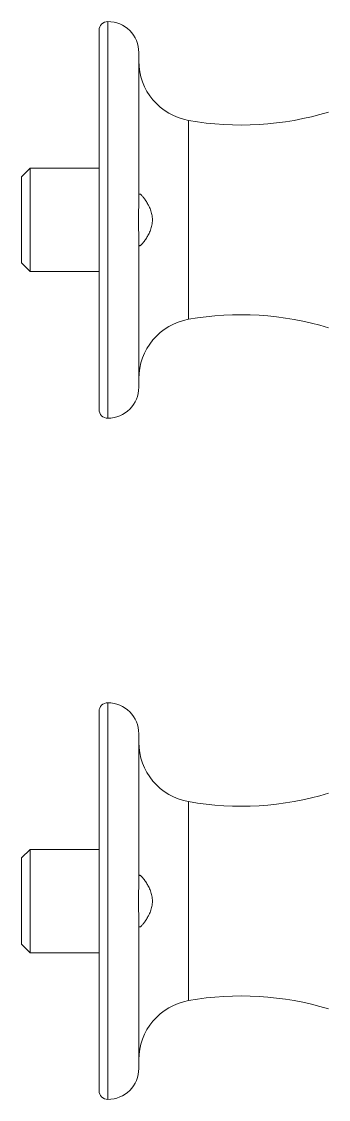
# Model space of a CAD drawing. Header units: millimetres. Extents: x 0 to 2524, y 0 to 1785.
# Drawn here: x 1602.4 to 1620.2, y 1366 to 1428.5 of the extents above; entities that cross this region are included whole.
import ezdxf

# ---------------------------------------------------------------- set-up
doc = ezdxf.new("R2010")
doc.units = ezdxf.units.MM
doc.header["$LTSCALE"] = 0.1
doc.layers.get('0').update_dxf_attribs({"lineweight": 13})

msp = doc.modelspace()

# ---------------------------------------------------------------- linework, layer by layer
for p, q in [((1607.368, 1405.468), (1607.368, 1428.468)), ((1606.868, 1405.968), (1606.868, 1427.968)), ((1609.168, 1417.928), (1609.168, 1426.668)), ((1612.06, 1411.202), (1612.06, 1422.734)), ((1602.868, 1419.968), (1602.368, 1419.468)), ((1602.368, 1414.468), (1602.368, 1419.468)), ((1602.868, 1413.968), (1602.868, 1419.968)), ((1606.868, 1419.968), (1602.868, 1419.968)), ((1609.168, 1407.268), (1609.168, 1416.008)), ((1602.868, 1413.968), (1602.368, 1414.468)), ((1606.868, 1413.968), (1602.868, 1413.968)), ((1607.368, 1365.968), (1607.368, 1388.968)), ((1606.868, 1366.468), (1606.868, 1388.468)), ((1609.168, 1378.428), (1609.168, 1387.168)), ((1612.06, 1371.702), (1612.06, 1383.234)), ((1602.868, 1380.468), (1602.368, 1379.968)), ((1602.868, 1374.468), (1602.868, 1380.468)), ((1606.868, 1380.468), (1602.868, 1380.468)), ((1602.368, 1374.968), (1602.368, 1379.968)), ((1609.168, 1367.768), (1609.168, 1376.508)), ((1602.868, 1374.468), (1602.368, 1374.968)), ((1606.868, 1374.468), (1602.868, 1374.468))]:
    msp.add_line(p, q)
for centre, radius, start, end in [((1607.368, 1427.968), 0.5, 90, 180), ((1607.368, 1426.668), 1.8, 0, 90), ((1612.668, 1426.181), 3.5, 180, 259.99733), ((1615.1, 1439.968), 17.5, 259.99733, 286.83498), ((1615.1, 1393.968), 17.5, 73.16502, 100.00267), ((1612.668, 1407.755), 3.5, 100.00267, 180), ((1607.368, 1407.268), 1.8, 270, 0), ((1607.368, 1405.968), 0.5, 180, 270), ((1607.368, 1388.468), 0.5, 90, 180), ((1607.368, 1387.168), 1.8, 0, 90), ((1612.668, 1386.681), 3.5, 180, 259.99733), ((1615.1, 1400.468), 17.5, 259.99733, 286.83498), ((1615.1, 1354.468), 17.5, 73.16502, 100.00267), ((1612.668, 1368.255), 3.5, 100.00267, 180), ((1607.368, 1367.768), 1.8, 270, 0), ((1607.368, 1366.468), 0.5, 180, 270)]:
    msp.add_arc(centre, radius, start, end)
for points, knots in [([(1609.168, 1418.338), (1609.168, 1418.357), (1609.169, 1418.39), (1609.176, 1418.431), (1609.189, 1418.457), (1609.205, 1418.467), (1609.213, 1418.468), (1609.217, 1418.468)], [0, 0, 0, 0, 0.374551, 0.650001, 0.840631, 0.919404, 1, 1, 1, 1]), ([(1609.217, 1418.468), (1609.227, 1418.468), (1609.251, 1418.46), (1609.286, 1418.435), (1609.328, 1418.397), (1609.397, 1418.324), (1609.494, 1418.202), (1609.615, 1418.023), (1609.739, 1417.807), (1609.852, 1417.555), (1609.936, 1417.272), (1609.957, 1417.07), (1609.957, 1416.968)], [0, 0, 0, 0, 0.017326, 0.041922, 0.074563, 0.115091, 0.217567, 0.344131, 0.489679, 0.650066, 0.82169, 1, 1, 1, 1]), ([(1609.143, 1416.968), (1609.143, 1417.138), (1609.15, 1417.387), (1609.164, 1417.707), (1609.168, 1417.857), (1609.168, 1417.928)], [0, 0, 0, 0, 0.531724, 0.777566, 1, 1, 1, 1]), ([(1609.168, 1416.008), (1609.168, 1416.079), (1609.164, 1416.229), (1609.15, 1416.549), (1609.143, 1416.797), (1609.143, 1416.968)], [0, 0, 0, 0, 0.222437, 0.468279, 1, 1, 1, 1]), ([(1609.957, 1416.968), (1609.957, 1416.865), (1609.936, 1416.663), (1609.852, 1416.38), (1609.739, 1416.129), (1609.615, 1415.912), (1609.494, 1415.734), (1609.397, 1415.612), (1609.328, 1415.538), (1609.286, 1415.5), (1609.251, 1415.476), (1609.227, 1415.468), (1609.217, 1415.468)], [0, 0, 0, 0, 0.178368, 0.35002, 0.510405, 0.655925, 0.782461, 0.884916, 0.925441, 0.958079, 0.982675, 1, 1, 1, 1]), ([(1609.217, 1415.468), (1609.213, 1415.468), (1609.205, 1415.469), (1609.189, 1415.478), (1609.176, 1415.504), (1609.169, 1415.546), (1609.168, 1415.579), (1609.168, 1415.598)], [0, 0, 0, 0, 0.080596, 0.159369, 0.349998, 0.625449, 1, 1, 1, 1]), ([(1609.168, 1378.838), (1609.168, 1378.857), (1609.169, 1378.89), (1609.176, 1378.931), (1609.189, 1378.957), (1609.205, 1378.967), (1609.213, 1378.968), (1609.217, 1378.968)], [0, 0, 0, 0, 0.374551, 0.650001, 0.840631, 0.919404, 1, 1, 1, 1]), ([(1609.217, 1378.968), (1609.227, 1378.968), (1609.251, 1378.96), (1609.286, 1378.935), (1609.328, 1378.897), (1609.397, 1378.824), (1609.494, 1378.702), (1609.615, 1378.523), (1609.739, 1378.307), (1609.852, 1378.055), (1609.936, 1377.772), (1609.957, 1377.57), (1609.957, 1377.468)], [0, 0, 0, 0, 0.017326, 0.041922, 0.074563, 0.115091, 0.217567, 0.344131, 0.489679, 0.650066, 0.82169, 1, 1, 1, 1]), ([(1609.143, 1377.468), (1609.143, 1377.638), (1609.15, 1377.887), (1609.164, 1378.207), (1609.168, 1378.357), (1609.168, 1378.428)], [0, 0, 0, 0, 0.531724, 0.777566, 1, 1, 1, 1]), ([(1609.168, 1376.508), (1609.168, 1376.579), (1609.164, 1376.729), (1609.15, 1377.049), (1609.143, 1377.297), (1609.143, 1377.468)], [0, 0, 0, 0, 0.222437, 0.468279, 1, 1, 1, 1]), ([(1609.957, 1377.468), (1609.957, 1377.365), (1609.936, 1377.163), (1609.852, 1376.88), (1609.739, 1376.629), (1609.615, 1376.412), (1609.494, 1376.234), (1609.397, 1376.112), (1609.328, 1376.038), (1609.286, 1376), (1609.251, 1375.976), (1609.227, 1375.968), (1609.217, 1375.968)], [0, 0, 0, 0, 0.178368, 0.35002, 0.510405, 0.655925, 0.782461, 0.884916, 0.925441, 0.958079, 0.982675, 1, 1, 1, 1]), ([(1609.217, 1375.968), (1609.213, 1375.968), (1609.205, 1375.969), (1609.189, 1375.978), (1609.176, 1376.004), (1609.169, 1376.046), (1609.168, 1376.079), (1609.168, 1376.098)], [0, 0, 0, 0, 0.080596, 0.159369, 0.349998, 0.625449, 1, 1, 1, 1])]:
    msp.add_open_spline(points, degree=3, knots=knots)

doc.saveas('drawing.dxf')
